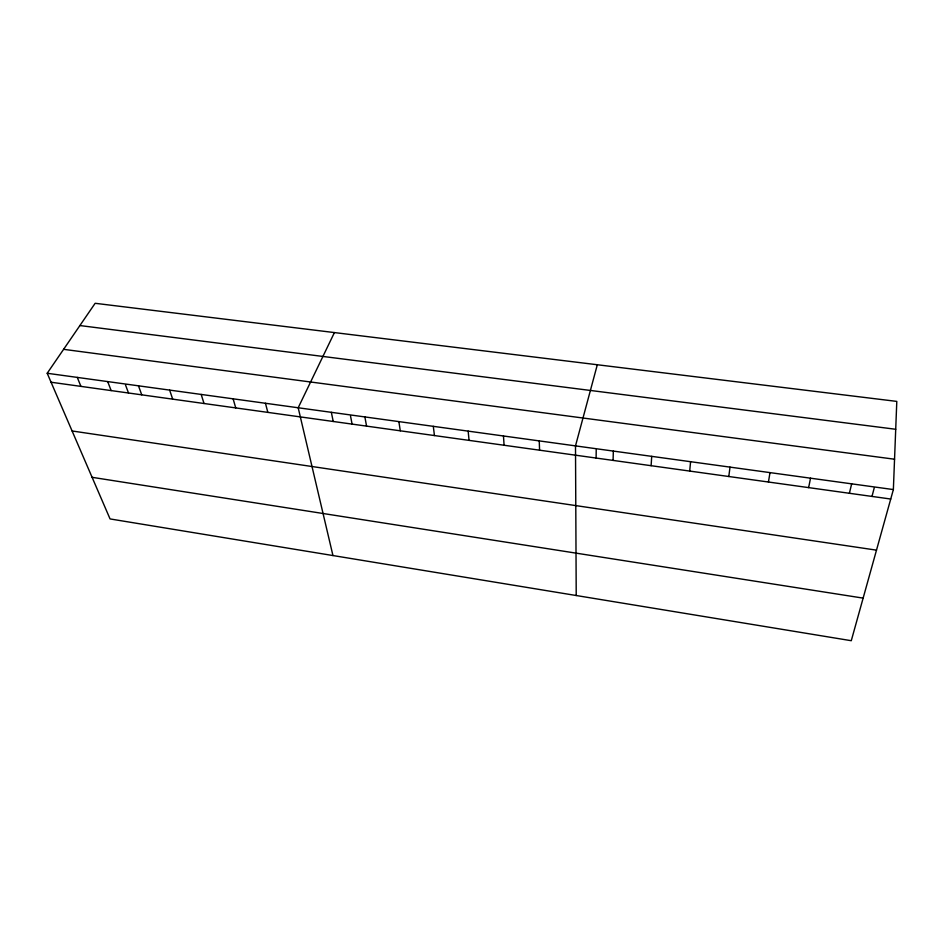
<?xml version="1.0" encoding="UTF-8"?>
<svg xmlns="http://www.w3.org/2000/svg" width="944" height="944" viewBox="0 0 944 944"><rect width="100%" height="100%" fill="white"/><g stroke="black" fill="none" stroke-linecap="round" stroke-linejoin="round"><path stroke-width="1.42" d="M596.112 458.064L596.219 449.722M613.081 460.401L613.34 451.079M893.366 489.57L896.8 401.401L95.143 303.295L47.2 373.269L110.059 518.929L851.276 640.705L893.366 489.57L47.2 373.269M651.124 465.699L651.702 456.353M689.698 471.068L690.583 461.699M728.792 476.508L730.019 467.115M768.44 482.018L769.997 472.614M808.63 487.611L810.542 478.183M849.388 493.275L851.665 483.835M871.996 496.438L874.203 487.977M597.316 364.75L575.498 445.875L576.218 595.522M334.424 332.571L298.186 407.761L332.949 555.544M79.898 325.55L895.714 429.272M63.602 349.327L894.546 459.221M51.059 382.226L890.735 499.034M72.098 430.971L876.492 550.151M92.099 477.31L863.135 598.118M77.266 377.399L80.924 386.379M107.687 381.588L111.156 390.58M125.505 384.94L128.502 393.023M138.473 385.813L141.742 394.84M169.637 390.096L172.693 399.147M201.19 394.439L204.022 403.501M233.121 398.828L235.729 407.914M265.453 403.265L267.836 412.375M331.332 412.316L333.232 421.472M350.507 415.903L352.088 424.116M364.891 416.929L366.555 426.11M398.875 421.602L400.291 430.806M433.296 426.334L434.452 435.55M468.165 431.125L469.05 440.364M503.471 435.975L504.084 445.238M539.248 440.895L539.579 450.182"/></g></svg>
